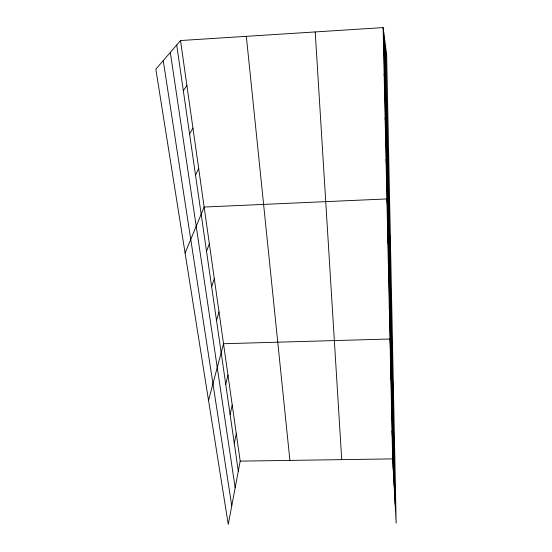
<?xml version="1.0" encoding="UTF-8"?>
<svg xmlns="http://www.w3.org/2000/svg" width="552" height="552" viewBox="0 0 552 552"><rect width="100%" height="100%" fill="white"/><g stroke="black" fill="none" stroke-linecap="round" stroke-linejoin="round"><path stroke-width="0.83" d="M180.525 40.537L240.182 461.134L228.266 524.4L155.836 69.172L180.525 40.537L383.116 27.6L386.662 55.165L396.163 523.151L392.631 458.884L383.116 27.6M234.29 443.504L236.29 433.679M230.108 414.58L232.226 405.016M225.74 384.33L227.976 375.063M208.539 400.414L223.532 343.73L389.981 339.004L393.59 396.37M216.515 320.47L219.013 311.901M211.644 286.743L214.293 278.581M206.531 251.374L209.339 243.667M185.099 253.085L204.143 207.034L386.897 198.934L390.519 245.06M195.525 175.17L198.685 168.553M189.584 134.053L192.945 128.085M183.326 90.714L186.9 85.47M240.182 461.134L392.631 458.884M163.24 60.589L231.75 505.88M170.32 52.378L235.159 487.816M176.716 44.953L238.291 471.187M384.137 73.92L384.689 79.039M246.337 36.335L289.903 460.402M385.103 117.797L385.662 123.682M386.021 159.411L386.586 165.986M387.725 236.525L388.291 244.253M388.511 272.315L389.077 280.533M389.263 306.436L389.836 315.082M315.213 31.933L341.729 459.637M390.692 371.041L391.258 380.411M391.368 401.635L391.927 411.316M392.01 430.891L392.575 440.848M385.593 46.886L395.128 504.321M384.578 38.978L394.121 485.96M383.661 31.843L393.19 469.083"/></g></svg>
